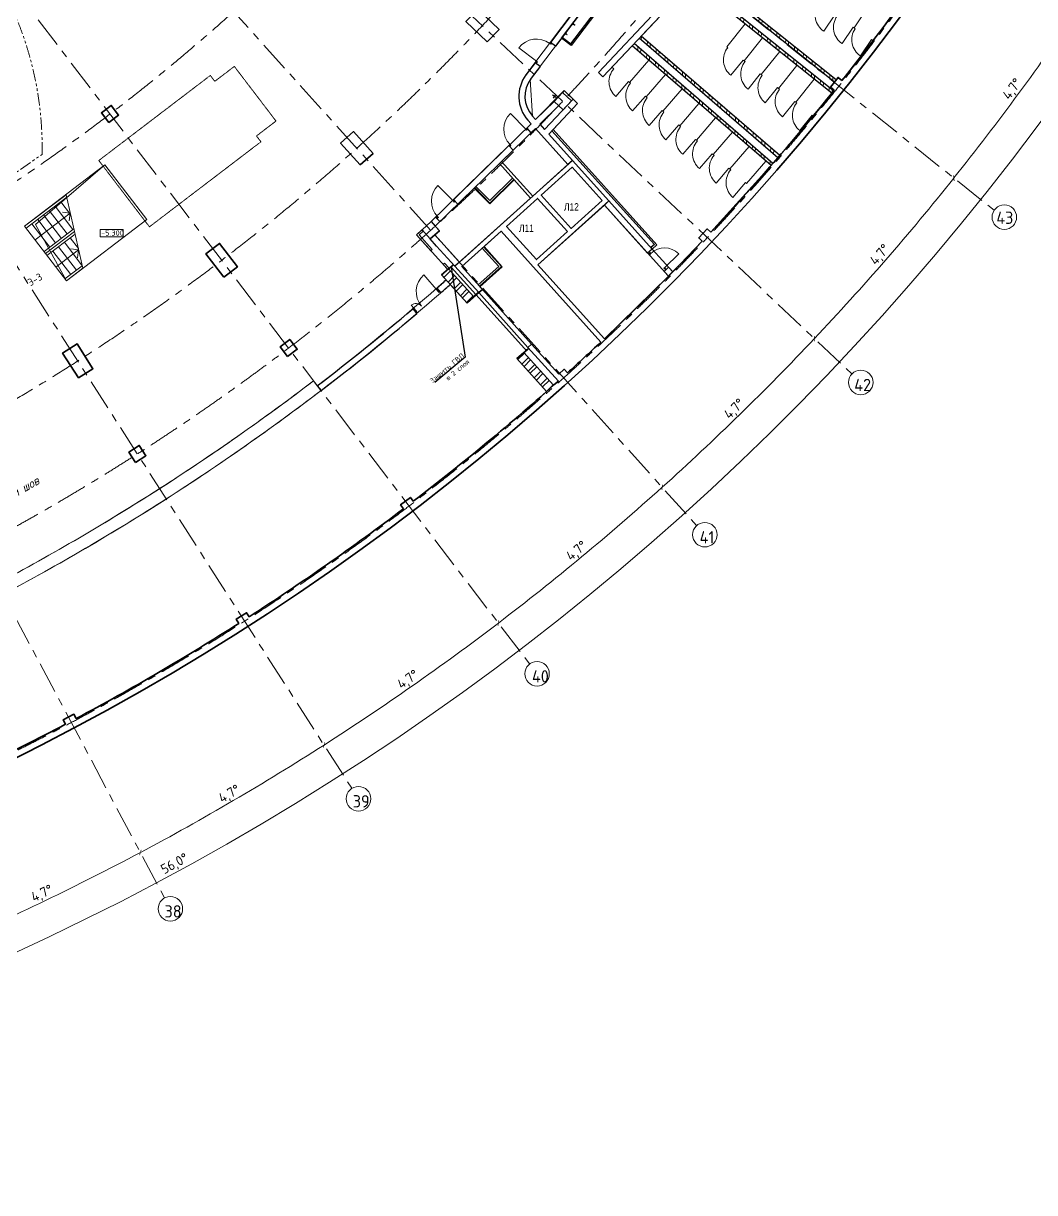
# Model space of a CAD drawing. Header units: millimetres. Extents: x -813692 to 807431, y 0 to 1813163.
# Drawn here: x 46518 to 87728, y 775978 to 823643 of the extents above; entities that cross this region are included whole.
import ezdxf
from ezdxf import colors
from ezdxf.entities.mleader import LeaderData, LeaderLine
from ezdxf.math import Vec2, Vec3

# ---------------------------------------------------------------- set-up
doc = ezdxf.new("R2010")
doc.units = ezdxf.units.MM
doc.linetypes.add('Линия сетки', pattern=[22.225, 12.7, -3.175, 3.175, -3.175])
doc.linetypes.add('фантом2', pattern=[1.25, 0.625, -0.125, 0.125, -0.125, 0.125, -0.125])
for name, color, linetype, lineweight in [('00 Линия Тонкая', 7, 'Continuous', 0), ('A-ANNO-DIMS', 7, 'Continuous', 9), ('KR_0.2', 252, 'Continuous', 20), ('KR_0.35', 252, 'Continuous', 35), ('S-GRID', 252, 'Continuous', 9), ('АР_ГКЛ', 252, 'Continuous', 0), ('АР_двери', 252, 'Continuous', 0), ('АР_кирпич120', 252, 'Continuous', 30), ('АР_кирпич250', 252, 'Continuous', 30), ('АР_кирпич380', 252, 'Continuous', 35), ('АР_кирпичные перегородки 120', 252, 'Continuous', 30), ('АР_монолит', 252, 'Continuous', 50), ('АР_Отметка на плане', 252, 'Continuous', 15), ('АР_Площади', 252, 'Continuous', 0), ('АР_тонкая линия', 252, 'Continuous', 5), ('лифты', 252, 'Continuous', 30)]:
    doc.layers.add(name, color=color, linetype=linetype, lineweight=lineweight)
doc.layers.add('АР_обшивка коробов', color=252, linetype='Continuous')
doc.layers.add('АР_Сантехника', color=252, linetype='Continuous')
doc.styles.add('GOST 2.304', font='')
doc.styles.add('GOST-2.304_Type-B_italic', font='')
doc.styles.add('СГЕНЕРИР_СТИЛЬ_9', font='ARIALN.TTF', dxfattribs={"width": 0.990457})
doc.styles.get('GOST 2.304').set_extended_font_data('GOST Common')
doc.styles.get('GOST-2.304_Type-B_italic').set_extended_font_data('GOST Common', italic=True)
doc.dimstyles.new('М-200', dxfattribs={"dimtxt": 400, "dimasz": 160, "dimexe": 200, "dimexo": 400, "dimgap": 50, "dimtad": 1, "dimdec": 0, "dimzin": 0, "dimdsep": 46, "dimtxsty": 'GOST 2.304', "dimblk": 'ARCHTICK', "dimcen": 180, "dimdle": 200, "dimadec": 0, "dimazin": 0, "dimtfac": 1, "dimtdec": 0, "dimtmove": 1, "dimatfit": 0, "dimfxl": 1, "dimtolj": 1, "dimtzin": 0, "dimarcsym": 0})

# ---------------------------------------------------------------- blocks, each defined once
blk = doc.blocks.new('КР_подвал')
at = {"layer": 'KR_0.2', "ltscale": 100}
blk.add_lwpolyline([(287200, 34245), (288901, 32021), (285628, 29519), (283927, 31743)], close=True, dxfattribs=at)
at = {"layer": 'KR_0.2', "ltscale": 75}
blk.add_lwpolyline([(302582, 29172), (304589, 26943), (304440, 26809), (302433, 29038)], close=True, dxfattribs=at)
at = {"layer": 'KR_0.35', "ltscale": 200}
for points in [[(302782, 39263), (303263, 39772), (302390, 40596), (301910, 40087)], [(305870, 36488), (306213, 36852), (305849, 37195), (305506, 36831)], [(287361, 35972), (287759, 36275), (287456, 36673), (287058, 36369)], [(297608, 34247), (298128, 34716), (297325, 35608), (296805, 35139)], [(307459, 32797), (306196, 31659), (304978, 33012), (306241, 34149)], [(306047, 31525), (304784, 30388), (303566, 31740), (304829, 32878)], [(300459, 31230), (300831, 31565), (300496, 31936), (300125, 31602)], [(292043, 29670), (292599, 30094), (291871, 31048), (291315, 30624)], [(286123, 25560), (286713, 25937), (286065, 26948), (285476, 26570)], [(294639, 26430), (295036, 26734), (294733, 27131), (294336, 26828)], [(288447, 22120), (288868, 22390), (288598, 22811), (288178, 22541)]]:
    blk.add_lwpolyline(points, close=True, dxfattribs=at)
for points in [[(317237, 37685), (317081, 37810), (316768, 37420), (316924, 37295)], [(302433, 29038), (301463, 30116), (306256, 34432), (307741, 32782), (304843, 30172)], [(302582, 29172), (301745, 30101), (303343, 31540), (307410, 27023)], [(311886, 31499), (311741, 31636), (311398, 31272), (311543, 31135)], [(304843, 30172), (307556, 27160)], [(302433, 29038), (302582, 29172)], [(304440, 26809), (304589, 26943)], [(305678, 25434), (304440, 26809)], [(305693, 25716), (304589, 26943)], [(306050, 25769), (305916, 25917), (305693, 25716)], [(299767, 20532), (299646, 20691), (299248, 20388), (299369, 20229)], [(293078, 15824), (292970, 15992), (292550, 15722), (292657, 15554)], [(286029, 11676), (285935, 11852), (285494, 11617), (285588, 11441)]]:
    blk.add_lwpolyline(points, dxfattribs=at)
for radius, start, end in [(100750, 270, 326), (100450, 321.47593, 325.91444), (100450, 316.80926, 321.19074), (100450, 313.31201, 316.52407), (100450, 312.1426, 313.19791), (100450, 307.47593, 311.8574), (100450, 302.80926, 307.19074), (100450, 298.1426, 302.52407), (100450, 293.47593, 297.8574)]:
    blk.add_arc((238650, 100250), radius, start, end, dxfattribs=at)
blk = doc.blocks.new('Д-1000-ОП-П')
at = {"layer": 'АР_двери'}
for points in [[(-1699.5, -550), (-1699.5, 350)], [(-1699.5, -550), (-1749.5, -550), (-1749.5, -600), (-1699.5, -600), (-1699.5, -550)], [(-749.5, -550), (-799.5, -550), (-799.5, -600), (-749.5, -600), (-749.5, -550)]]:
    blk.add_lwpolyline(points, dxfattribs=at)
blk.add_arc((-1699.5, -550), 900, 0, 90, dxfattribs=at)
blk = doc.blocks.new('Д-1000-ОП-Л')
at = {"layer": 'АР_двери'}
for points in [[(-318.5, -560), (-318.5, 340)], [(-1268.5, -560), (-1218.5, -560), (-1218.5, -610), (-1268.5, -610), (-1268.5, -560)], [(-318.5, -560), (-268.5, -560), (-268.5, -610), (-318.5, -610), (-318.5, -560)]]:
    blk.add_lwpolyline(points, dxfattribs=at)
blk.add_arc((-318.5, -560), 900, 90, 180, dxfattribs=at)
blk = doc.blocks.new('Д-900-ОП-Л')
at = {"layer": 'АР_двери'}
for points in [[(-197, -399), (-197, 401)], [(-1047, -399), (-997, -399), (-997, -449), (-1047, -449), (-1047, -399)], [(-197, -399), (-147, -399), (-147, -449), (-197, -449), (-197, -399)]]:
    blk.add_lwpolyline(points, dxfattribs=at)
blk.add_arc((-197, -399), 800, 90, 180, dxfattribs=at)
blk = doc.blocks.new('_ArchTick')
at = {"color": 0, "linetype": 'ByBlock', "const_width": 0.15}
blk.add_lwpolyline([(-0.5, -0.5), (0.5, 0.5)], dxfattribs=at)
blk = doc.blocks.new('*D38')
at = {"layer": 'A-ANNO-DIMS', "color": 0, "lineweight": -2, "transparency": 16777216}
blk.add_arc((-165704, -113309), 107894, 270, 326, dxfattribs=at)
at = {"layer": 'Defpoints', "color": 0, "lineweight": 30, "transparency": 16777216}
for p in [(-165704, -113309), (-165704, -113309), (-75741, -173990), (-131171, -215528), (-165704, -221903)]:
    blk.add_point(p, dxfattribs=at)
at = {"layer": 'A-ANNO-DIMS', "color": 0, "lineweight": -2, "transparency": 16777216, "xscale": 160, "yscale": 160, "zscale": 160}
for p, rotation in [((-76255, -173643), 55.99999895826774), ((-165704, -221203), 179.9999981265246)]:
    blk.add_blockref('_ArchTick', p, dxfattribs=dict(at, rotation=rotation))
at = {"layer": 'A-ANNO-DIMS', "color": 0, "transparency": 16777216, "insert": (-114300, -207822), "char_height": 400, "attachment_point": 5, "rotation": 28.5412, "style": 'GOST 2.304'}
blk.add_mtext('\\A1;56,0%%D', dxfattribs=at)
blk = doc.blocks.new('*D43')
at = {"layer": 'A-ANNO-DIMS', "color": 0, "lineweight": -2, "transparency": 16777216}
blk.add_arc((-165704, -113309), 106494, 293.33333, 298, dxfattribs=at)
at = {"layer": 'Defpoints', "color": 0, "lineweight": 30, "transparency": 16777216}
for p in [(-165704, -113309), (-165704, -113309), (-115051, -208574), (-120885, -209913), (-122969, -212379)]:
    blk.add_point(p, dxfattribs=at)
at = {"layer": 'A-ANNO-DIMS', "color": 0, "lineweight": -2, "transparency": 16777216, "xscale": 160, "yscale": 160, "zscale": 160}
for p, rotation in [((-115708, -207338), 27.99999833436108), ((-123524, -211094), 203.3333316566568)]:
    blk.add_blockref('_ArchTick', p, dxfattribs=dict(at, rotation=rotation))
at = {"layer": 'A-ANNO-DIMS', "color": 0, "transparency": 16777216, "insert": (-119703, -209034), "char_height": 400, "attachment_point": 5, "rotation": 25.6667, "style": 'GOST 2.304'}
blk.add_mtext('\\A1;4,7%%D', dxfattribs=at)
blk = doc.blocks.new('*D44')
at = {"layer": 'A-ANNO-DIMS', "color": 0, "lineweight": -2, "transparency": 16777216}
blk.add_arc((-165704, -113309), 106494, 298, 302.66667, dxfattribs=at)
at = {"layer": 'Defpoints', "color": 0, "lineweight": 30, "transparency": 16777216}
for p in [(-165704, -113309), (-165704, -113309), (-107468, -204137), (-113174, -205946), (-115051, -208574)]:
    blk.add_point(p, dxfattribs=at)
at = {"layer": 'A-ANNO-DIMS', "color": 0, "lineweight": -2, "transparency": 16777216, "xscale": 160, "yscale": 160, "zscale": 160}
for p, rotation in [((-108223, -202959), 32.66666510967951), ((-115708, -207338), 207.9999983343615)]:
    blk.add_blockref('_ArchTick', p, dxfattribs=dict(at, rotation=rotation))
at = {"layer": 'A-ANNO-DIMS', "color": 0, "transparency": 16777216, "insert": (-112068, -204974), "char_height": 400, "attachment_point": 5, "rotation": 30.3333, "style": 'GOST 2.304'}
blk.add_mtext('\\A1;4,7%%D', dxfattribs=at)
blk = doc.blocks.new('*D45')
at = {"layer": 'A-ANNO-DIMS', "color": 0, "lineweight": -2, "transparency": 16777216}
blk.add_arc((-165704, -113309), 106494, 302.66667, 307.33333, dxfattribs=at)
at = {"layer": 'Defpoints', "color": 0, "lineweight": 30, "transparency": 16777216}
for p in [(-165704, -113309), (-165704, -113309), (-100271, -199098), (-105811, -201365), (-107468, -204137)]:
    blk.add_point(p, dxfattribs=at)
at = {"layer": 'A-ANNO-DIMS', "color": 0, "lineweight": -2, "transparency": 16777216, "xscale": 160, "yscale": 160, "zscale": 160}
for p, rotation in [((-101120, -197985), 37.33333173698986), ((-108223, -202959), 212.6666651096795)]:
    blk.add_blockref('_ArchTick', p, dxfattribs=dict(at, rotation=rotation))
at = {"layer": 'A-ANNO-DIMS', "color": 0, "transparency": 16777216, "insert": (-104788, -200307), "char_height": 400, "attachment_point": 5, "rotation": 35, "style": 'GOST 2.304'}
blk.add_mtext('\\A1;4,7%%D', dxfattribs=at)
blk = doc.blocks.new('*D46')
at = {"layer": 'A-ANNO-DIMS', "color": 0, "lineweight": -2, "transparency": 16777216}
blk.add_arc((-165704, -113309), 106494, 307.33333, 312, dxfattribs=at)
at = {"layer": 'Defpoints', "color": 0, "lineweight": 30, "transparency": 16777216}
for p in [(-165704, -113309), (-165704, -113309), (-93508, -193490), (-98845, -196201), (-100271, -199098)]:
    blk.add_point(p, dxfattribs=at)
at = {"layer": 'A-ANNO-DIMS', "color": 0, "lineweight": -2, "transparency": 16777216, "xscale": 160, "yscale": 160, "zscale": 160}
for p, rotation in [((-94445, -192450), 41.99999836810284), ((-101120, -197985), 217.3333317369898)]:
    blk.add_blockref('_ArchTick', p, dxfattribs=dict(at, rotation=rotation))
at = {"layer": 'A-ANNO-DIMS', "color": 0, "transparency": 16777216, "insert": (-97912, -195062), "char_height": 400, "attachment_point": 5, "rotation": 39.6667, "style": 'GOST 2.304'}
blk.add_mtext('\\A1;4,7%%D', dxfattribs=at)
blk = doc.blocks.new('*D47')
at = {"layer": 'A-ANNO-DIMS', "color": 0, "lineweight": -2, "transparency": 16777216}
blk.add_arc((-165704, -113309), 106494, 312, 316.66666, dxfattribs=at)
at = {"layer": 'Defpoints', "color": 0, "lineweight": 30, "transparency": 16777216}
for p in [(-165704, -113309), (-165704, -113309), (-87224, -187351), (-92323, -190486), (-93508, -193490)]:
    blk.add_point(p, dxfattribs=at)
at = {"layer": 'A-ANNO-DIMS', "color": 0, "lineweight": -2, "transparency": 16777216, "xscale": 160, "yscale": 160, "zscale": 160}
for p, rotation in [((-88243, -186390), 46.66666499206922), ((-94445, -192450), 221.9999983681029)]:
    blk.add_blockref('_ArchTick', p, dxfattribs=dict(at, rotation=rotation))
at = {"layer": 'A-ANNO-DIMS', "color": 0, "transparency": 16777216, "insert": (-91485, -189276), "char_height": 400, "attachment_point": 5, "rotation": 44.3333, "style": 'GOST 2.304'}
blk.add_mtext('\\A1;4,7%%D', dxfattribs=at)
blk = doc.blocks.new('*D48')
at = {"layer": 'A-ANNO-DIMS', "color": 0, "lineweight": -2, "transparency": 16777216}
blk.add_arc((-165704, -113309), 106494, 316.66666, 321.33333, dxfattribs=at)
at = {"layer": 'Defpoints', "color": 0, "lineweight": 30, "transparency": 16777216}
for p in [(-165704, -113309), (-165704, -113309), (-81461, -180720), (-86287, -184260), (-87224, -187351)]:
    blk.add_point(p, dxfattribs=at)
at = {"layer": 'A-ANNO-DIMS', "color": 0, "lineweight": -2, "transparency": 16777216, "xscale": 160, "yscale": 160, "zscale": 160}
for p, rotation in [((-82554, -179846), 51.33333154678699), ((-88243, -186390), 226.6666649920691)]:
    blk.add_blockref('_ArchTick', p, dxfattribs=dict(at, rotation=rotation))
at = {"layer": 'A-ANNO-DIMS', "color": 0, "transparency": 16777216, "insert": (-85550, -182985), "char_height": 400, "attachment_point": 5, "rotation": 49, "style": 'GOST 2.304'}
blk.add_mtext('\\A1;4,7%%D', dxfattribs=at)
blk = doc.blocks.new('*D49')
at = {"layer": 'A-ANNO-DIMS', "color": 0, "lineweight": -2, "transparency": 16777216}
blk.add_arc((-165704, -113309), 106487, 321.33333, 326, dxfattribs=at)
at = {"layer": 'Defpoints', "color": 0, "lineweight": 30, "transparency": 16777216}
for p in [(-165704, -113309), (-165704, -113309), (-75741, -173990), (-80784, -177559), (-81461, -180720)]:
    blk.add_point(p, dxfattribs=at)
at = {"layer": 'A-ANNO-DIMS', "color": 0, "lineweight": -2, "transparency": 16777216, "xscale": 160, "yscale": 160, "zscale": 160}
for p, rotation in [((-77422, -172856), 55.99999895826774), ((-82560, -179841), 231.333331546787)]:
    blk.add_blockref('_ArchTick', p, dxfattribs=dict(at, rotation=rotation))
at = {"layer": 'A-ANNO-DIMS', "color": 0, "transparency": 16777216, "insert": (-80153, -176229), "char_height": 400, "attachment_point": 5, "rotation": 53.6667, "style": 'GOST 2.304'}
blk.add_mtext('\\A1;4,7%%D', dxfattribs=at)
blk = doc.blocks.new('_Dot')
at = {"color": 0, "linetype": 'ByBlock', "lineweight": -2}
blk.add_line((-0.5, 0), (-1, 0), dxfattribs=at)
at = {"color": 0, "linetype": 'ByBlock', "const_width": 0.5}
blk.add_lwpolyline([(-0.25, 0, 1), (0.25, 0, 1)], format="xyb", close=True, dxfattribs=at)
blk = doc.blocks.new('Д-1300-ДП-П')
at = {"layer": 'АР_двери'}
for points in [[(-488.5, -185), (-488.5, 715)], [(711.5, -185), (711.5, 115)], [(-488.5, -185), (-538.5, -185), (-538.5, -235), (-488.5, -235), (-488.5, -185)], [(761.5, -185), (711.5, -185), (711.5, -235), (761.5, -235), (761.5, -185)]]:
    blk.add_lwpolyline(points, dxfattribs=at)
for centre, radius, start, end in [((-488.5, -185), 900, 0, 90), ((711.5, -185), 300, 90, 180)]:
    blk.add_arc(centre, radius, start, end, dxfattribs=at)
blk = doc.blocks.new('A$Cb6f24db5')
at = {"lineweight": 0, "ltscale": 600}
h = blk.add_hatch(color=256, dxfattribs=at)
edge = h.paths.add_edge_path()
edge.add_line((10, 23), (11, 14))
edge.add_ellipse((0, 12), major_axis=(-11.2, 0), ratio=1, start_angle=540, end_angle=550.1755, ccw=False)
edge.add_arc((0, 12), 11.2, 269.833, 359.833, ccw=False)
edge.add_line((0, 1), (0, 0))
edge.add_line((0, 0), (8, 0))
edge.add_arc((0, 12), 14.9, 664.5312, 766.3178)
h.paths.add_polyline_path([(0, 0), (-8, 0, 0.152567), (0, -2)])
h.paths.add_polyline_path([(8, 0), (0, 0), (0, -2, 0.152567)])
h.paths.add_polyline_path([(-11, 14), (-10, 23, 0.475833), (-8, 0), (0, 0), (0, 1, -0.46724)])
for p, q in [((-11, 13), (-5, 107)), ((-11, 13), (-5, 107)), ((6, 107), (11, 14)), ((11, 12), (6, 107)), ((11, 14), (11, 12))]:
    blk.add_line(p, q, dxfattribs=at)
for points in [[(-23, 29), (-24, 29), (-24, 29), (-24, 30), (-24, 30), (-24, 30), (-25, 30), (-25, 30), (-25, 30), (-25, 30), (-25, 31), (-25, 31), (-25, 31), (-25, 31), (-26, 31), (-26, 31), (-26, 31), (-26, 31), (-26, 31), (-27, 32), (-27, 32), (-27, 32), (-27, 32), (-28, 32), (-28, 32), (-28, 32), (-28, 32), (-28, 32), (-28, 33), (-29, 33), (-29, 33), (-29, 33), (-29, 33), (-29, 33), (-30, 33), (-30, 33), (-30, 33), (-30, 33), (-30, 33), (-31, 33), (-31, 33), (-31, 33), (-31, 33), (-31, 33), (-32, 33), (-32, 33), (-32, 33), (-32, 33), (-32, 33), (-33, 33), (-33, 33), (-33, 33), (-33, 33), (-34, 33), (-34, 33), (-34, 33), (-34, 33), (-34, 33), (-35, 33), (-35, 33), (-35, 33), (-35, 33), (-36, 33), (-36, 33), (-36, 33), (-36, 33), (-36, 33), (-36, 33), (-37, 33), (-37, 32), (-37, 32), (-37, 32), (-38, 32), (-38, 32), (-38, 32), (-39, 32), (-39, 32), (-39, 31), (-40, 30), (-41, 31), (-41, 30), (-42, 30), (-42, 30), (-42, 30), (-42, 30), (-42, 29), (-43, 29), (-43, 29), (-43, 29), (-43, 28), (-43, 28), (-44, 28), (-44, 28), (-44, 28), (-44, 28), (-44, 28), (-44, 27), (-44, 27), (-44, 27), (-44, 27), (-44, 27), (-44, 26), (-44, 26), (-45, 26), (-45, 26), (-45, 26), (-45, 25), (-45, 25), (-45, 25), (-46, 25), (-46, 25), (-46, 25), (-46, 24), (-46, 24), (-46, 24), (-46, 24), (-46, 24), (-46, 23), (-46, 23), (-46, 23), (-46, 23), (-46, 22), (-46, 22), (-46, 22), (-46, 22), (-47, 22), (-47, 22), (-47, 21), (-47, 21), (-46, 21), (-46, 21), (-46, 20), (-46, 20), (-46, 20), (-46, 20), (-46, 20), (-46, 19), (-46, 19), (-46, 19), (-46, 19), (-47, 18), (-47, 18), (-47, 18), (-47, 18), (-46, 18), (-46, 18), (-46, 17), (-46, 17), (-46, 17), (-46, 17), (-46, 17), (-46, 16), (-46, 16), (-46, 16), (-46, 16), (-46, 15), (-46, 15), (-46, 15), (-46, 15), (-46, 15), (-46, 14), (-45, 14), (-45, 14), (-45, 14), (-45, 14), (-45, 14), (-45, 13), (-44, 13), (-44, 13), (-44, 13), (-44, 13), (-44, 12), (-44, 12), (-44, 12), (-44, 12), (-44, 12), (-44, 11), (-44, 11), (-43, 11), (-43, 11), (-43, 11), (-43, 11), (-43, 11), (-42, 11), (-42, 10), (-42, 10), (-42, 10), (-42, 10), (-42, 10), (-42, 9), (-42, 9), (-42, 9), (-41, 9), (-41, 9), (-41, 9), (-41, 9), (-40, 9), (-40, 9), (-40, 9), (-40, 9), (-40, 8), (-40, 8), (-39, 8), (-39, 8), (-39, 8), (-39, 7), (-39, 7), (-39, 7), (-38, 7), (-38, 7), (-38, 7), (-38, 7), (-38, 7), (-37, 7), (-37, 7), (-37, 7), (-37, 7), (-37, 7), (-36, 7), (-36, 7), (-36, 6), (-36, 6), (-36, 6), (-35, 6), (-35, 6), (-35, 6), (-35, 6), (-35, 7), (-34, 7), (-34, 7), (-34, 7), (-34, 7), (-33, 7), (-33, 6), (-33, 6), (-33, 6), (-33, 6), (-32, 6), (-32, 6), (-32, 6), (-32, 6), (-32, 6), (-31, 6), (-31, 7), (-31, 7), (-31, 7), (-31, 7), (-30, 7), (-30, 7), (-30, 7), (-30, 7), (-29, 7), (-29, 7), (-29, 7), (-29, 7), (-29, 7), (-28, 7), (-28, 7), (-28, 7), (-28, 7), (-28, 8), (-28, 8), (-27, 8), (-27, 8), (-27, 8), (-27, 8), (-27, 8), (-26, 8), (-26, 8), (-26, 8), (-26, 8), (-26, 8), (-25, 8), (-25, 9), (-25, 9), (-25, 9), (-25, 9), (-25, 9), (-25, 10), (-24, 10), (-24, 10), (-24, 10), (-24, 10), (-24, 10), (-23, 10), (-23, 10), (-23, 10), (-23, 11), (-23, 11), (-23, 11), (-23, 11), (-23, 11), (-23, 12), (-22, 12), (-22, 12), (-22, 12), (-22, 12), (-22, 12), (-22, 13), (-21, 13), (-21, 13), (-21, 13), (-21, 13), (-21, 13), (-21, 14), (-21, 14), (-21, 14), (-21, 14), (-21, 14), (-21, 15), (-21, 15), (-21, 15), (-21, 15), (-20, 15), (-20, 16), (-20, 16), (-20, 16), (-20, 16), (-20, 16), (-20, 17), (-20, 17), (-20, 17), (-20, 17), (-20, 17), (-20, 18), (-20, 18), (-20, 18), (-20, 18), (-20, 19), (-20, 19), (-20, 19), (-19, 19), (-19, 19), (-19, 20), (-19, 20), (-19, 20), (-19, 20), (-19, 20), (-20, 21), (-20, 21), (-20, 21), (-20, 21), (-20, 21), (-20, 22), (-20, 22), (-20, 22), (-20, 22), (-20, 23), (-20, 23), (-20, 23), (-20, 23), (-20, 23), (-20, 23), (-20, 24), (-20, 24), (-20, 24), (-20, 24), (-21, 24), (-21, 25), (-21, 25), (-21, 25), (-21, 25), (-21, 25), (-21, 26), (-21, 26), (-21, 26), (-21, 26), (-21, 26), (-21, 27), (-21, 27), (-22, 27), (-22, 27), (-22, 27), (-22, 27), (-22, 27), (-22, 28), (-23, 28), (-23, 28), (-23, 28), (-23, 29), (-23, 29), (-23, 29), (-23, 29), (-23, 29)], [(20, 22), (20, 22), (20, 23), (20, 23), (20, 23), (20, 23), (20, 23), (20, 24), (20, 24), (20, 24), (21, 24), (21, 24), (21, 24), (21, 25), (21, 25), (21, 25), (21, 25), (21, 26), (21, 26), (21, 26), (21, 26), (21, 26), (21, 27), (22, 27), (22, 27), (22, 27), (22, 27), (22, 27), (22, 27), (23, 28), (23, 28), (23, 28), (23, 28), (23, 28), (23, 29), (23, 29), (23, 29), (23, 29), (23, 29), (24, 29), (24, 29), (24, 29), (24, 30), (25, 30), (25, 30), (25, 30), (25, 30), (25, 30), (25, 30), (25, 31), (25, 31), (26, 31), (26, 31), (26, 31), (26, 31), (26, 31), (27, 31), (27, 31), (27, 31), (27, 31), (28, 31), (28, 32), (28, 32), (28, 32), (28, 32), (28, 32), (29, 32), (29, 33), (29, 33), (29, 33), (29, 33), (30, 33), (30, 33), (30, 33), (30, 32), (30, 32), (31, 32), (31, 33), (31, 33), (31, 33), (31, 33), (32, 33), (32, 33), (32, 33), (32, 33), (32, 33), (33, 33), (33, 33), (33, 33), (33, 33), (34, 33), (34, 33), (34, 33), (34, 33), (34, 33), (35, 33), (35, 33), (35, 33), (35, 33), (36, 33), (36, 33), (36, 33), (36, 33), (36, 33), (36, 33), (37, 32), (37, 32), (37, 32), (37, 32), (38, 32), (38, 32), (38, 32), (39, 32), (39, 32), (39, 31), (40, 31), (40, 30), (41, 30), (41, 30), (42, 30), (42, 30), (42, 30), (42, 29), (43, 29), (43, 29), (43, 29), (43, 28), (43, 28), (43, 28), (44, 28), (44, 28), (44, 28), (44, 28), (44, 27), (44, 27), (44, 27), (44, 27), (44, 27), (45, 26), (45, 26), (45, 26), (45, 26), (45, 26), (45, 25), (45, 25), (45, 25), (46, 25), (46, 25), (46, 25), (46, 24), (46, 24), (46, 24), (46, 24), (46, 23), (46, 23), (46, 23), (46, 23), (46, 23), (46, 22), (46, 22), (46, 22), (46, 22), (47, 22), (47, 21), (47, 21), (47, 21), (47, 21), (47, 21), (46, 20), (46, 20), (46, 20), (46, 20), (46, 20), (46, 19), (46, 19), (46, 19), (46, 19), (47, 18), (47, 18), (47, 18), (47, 18), (47, 18), (47, 17), (46, 17), (46, 17), (46, 17), (46, 17), (46, 16), (46, 16), (46, 16), (46, 16), (46, 16), (46, 15), (46, 15), (46, 15), (46, 15), (46, 14), (46, 14), (46, 14), (45, 14), (45, 14), (45, 14), (45, 14), (45, 13), (45, 13), (45, 13), (44, 13), (44, 13), (44, 12), (44, 12), (44, 12), (44, 12), (44, 11), (44, 11), (44, 11), (44, 11), (43, 11), (43, 11), (43, 11), (43, 11), (43, 11), (43, 10), (42, 10), (42, 10), (42, 10), (42, 10), (42, 9), (42, 9), (42, 9), (42, 9), (41, 9), (41, 9), (41, 9), (41, 9), (41, 9), (40, 9), (40, 8), (40, 8), (40, 8), (40, 8), (39, 8), (39, 8), (39, 7), (39, 7), (39, 7), (39, 7), (38, 7), (38, 7), (38, 7), (38, 7), (38, 7), (37, 7), (37, 7), (37, 7), (37, 7), (37, 7), (36, 7), (36, 6), (36, 6), (36, 6), (36, 6), (35, 6), (35, 6), (35, 6), (35, 6), (35, 6), (34, 6), (34, 6), (34, 6), (34, 6), (33, 6), (33, 6), (33, 6), (33, 6), (33, 6), (32, 6), (32, 6), (32, 6), (32, 6), (32, 6), (31, 6), (31, 6), (31, 6), (31, 7), (31, 7), (30, 7), (30, 7), (30, 7), (30, 7), (29, 7), (29, 7), (29, 7), (29, 7), (29, 7), (28, 7), (28, 7), (28, 7), (28, 7), (28, 7), (28, 8), (27, 8), (27, 8), (27, 8), (27, 8), (27, 8), (26, 8), (26, 8), (26, 8), (26, 8), (26, 8), (25, 8), (25, 8), (25, 9), (25, 9), (25, 9), (25, 9), (25, 9), (24, 10), (24, 10), (24, 10), (24, 10), (24, 10), (23, 10), (23, 10), (23, 10), (23, 10), (23, 11), (23, 11), (23, 11), (23, 11), (23, 11), (23, 12), (22, 12), (22, 12), (22, 12), (22, 12), (22, 12), (22, 13), (21, 13), (21, 13), (21, 13), (21, 13), (21, 13), (21, 14), (21, 14), (21, 14), (21, 14), (21, 15), (21, 15), (21, 15), (21, 15), (20, 15), (20, 15), (20, 16), (20, 16), (20, 16), (20, 16), (20, 16), (20, 17), (20, 17), (20, 17), (20, 17), (20, 18), (20, 18), (20, 18), (20, 18), (20, 18), (20, 19), (20, 19), (20, 19), (19, 19), (19, 19), (19, 20), (19, 20), (19, 20), (20, 20), (20, 20), (20, 21), (20, 21), (20, 21), (20, 21), (20, 21), (20, 22), (20, 22)]]:
    blk.add_lwpolyline(points, close=True, dxfattribs=at)
for centre, radius, start, end in [((0, 12), 11.2, 169.6576, 359.833), ((0, 105), 6.03, 24.5113, 155.1547)]:
    blk.add_arc(centre, radius, start, end, dxfattribs=at)
for centre, major_axis, ratio, start_param, end_param in [((0, 12), (-11.2, 0), 1, 6.10559, 9.602373), ((0, 107), (-5.47, 0.02), 0.641024, 3.141593, 6.283185)]:
    blk.add_ellipse(centre, major_axis=major_axis, ratio=ratio, start_param=start_param, end_param=end_param, dxfattribs=at)
blk = doc.blocks.new('A$Cff540bb9')
at = {"layer": 'АР_Сантехника'}
for points in [[(-3000, 0), (-3000, -500), (0, -500), (0, 0), (-3000, 0)], [(-50, 0), (-50, 0), (-50, -450), (-2950, -450), (-2950, 0)]]:
    blk.add_lwpolyline(points, dxfattribs=at)
at = {"layer": 'АР_Сантехника', "rotation": 180}
for p in [(-2750, -1), (-2250, -1), (-1750, -1), (-1250, -1), (-750, -1), (-250, -1)]:
    blk.add_blockref('A$Cb6f24db5', p, dxfattribs=at)
blk = doc.blocks.new('Оси200')
at = {"layer": 'S-GRID', "linetype": 'Линия сетки', "ltscale": 100}
for q in [(-114722, -209192.1), (-107090.1, -204726.5), (-99846.8, -199654.7), (-93040.2, -194010.4), (-86715.3, -187831), (-80914.2, -181157.6)]:
    blk.add_line((-165703.8, -113309.3), q, dxfattribs=at)
at = {"layer": 'S-GRID'}
for centre in [(-80499.7, -181437.3), (-86351.7, -188174.2), (-92705.7, -194382), (-99543.6, -200052.3), (-106820.2, -205147.4), (-114487.3, -209633.6)]:
    blk.add_circle(centre, 500, dxfattribs=at)
at = {"layer": 'S-GRID', "linetype": 'Линия сетки', "ltscale": 100}
for radius, start, end in [(64194.8, 269.999993, 325.999999), (72294.7, 269.999997, 326.000001), (80394.8, 269.999994, 325.999999), (87894.8, 269.999995, 325.999999), (92394.8, 269.999996, 326), (100494, 269.999991, 325.999999)]:
    blk.add_arc((-165703.8, -113309.3), radius, start, end, dxfattribs=at)
at = {"layer": 'S-GRID', "char_height": 500, "attachment_point": 5, "rotation": 359.9, "style": 'GOST 2.304'}
for s, insert in [('43', (-80479.3, -181461.4)), ('42', (-86274.3, -188278.6)), ('41', (-92620.1, -194486.3)), ('40', (-99408.1, -200156.6)), ('39', (-106709.7, -205251.7)), ('38', (-114376.7, -209738))]:
    blk.add_mtext(s, dxfattribs=dict(at, insert=insert))
at = {"layer": 'A-ANNO-DIMS'}
dim = blk.add_angular_dim_2l(base=(-131171, -215527.9), line1=((-165703.8, -113309.3), (-75741.3, -173989.8)), line2=((-165703.8, -113309.3), (-165703.8, -221903.3)), text='56,0%%D', dimstyle='М-200', override={"dimadec": 2, "dimtmove": 2}, dxfattribs=at)
dim.commit()
dim.dimension.update_dxf_attribs({"geometry": '*D38', "text_midpoint": (-114299.5, -207822), "dimtype": 130})
for base, line1, line2, picture, middle in [((-120884.7, -209912.9), ((-165703.8, -113309.3), (-115050.5, -208574.2)), ((-165703.8, -113309.3), (-122969.1, -212379.5)), '*D43', (-119703.1, -209034.2)), ((-113173.7, -205946.2), ((-165703.8, -113309.3), (-107467.8, -204137.3)), ((-165703.8, -113309.3), (-115050.5, -208574.2)), '*D44', (-112067.5, -204974.3)), ((-105811, -201365.3), ((-165703.8, -113309.3), (-100271.2, -199098.2)), ((-165703.8, -113309.3), (-107467.8, -204137.3)), '*D45', (-104787.6, -200306.6)), ((-98845.5, -196200.6), ((-165703.8, -113309.3), (-93508.5, -193490.3)), ((-165703.8, -113309.3), (-100271.2, -199098.2)), '*D46', (-97911.5, -195062.2)), ((-92323.2, -190486.3), ((-165703.8, -113309.3), (-87224.4, -187350.8)), ((-165703.8, -113309.3), (-93508.5, -193490.3)), '*D47', (-91485, -189275.7)), ((-86287.4, -184260.3), ((-165703.8, -113309.3), (-81460.6, -180720.4)), ((-165703.8, -113309.3), (-87224.4, -187350.8)), '*D48', (-85550.5, -182985.5)), ((-80784.1, -177559.5), ((-165703.8, -113309.3), (-75741.3, -173989.8)), ((-165703.8, -113309.3), (-81460.6, -180720.4)), '*D49', (-80153.4, -176229))]:
    dim = blk.add_angular_dim_2l(base=base, line1=line1, line2=line2, text='4,7%%D', dimstyle='М-200', dxfattribs=at)
    dim.commit()
    dim.dimension.update_dxf_attribs({"geometry": picture, "text_midpoint": middle})

msp = doc.modelspace()

# ---------------------------------------------------------------- hatches: boundary and pattern name
at = {"layer": 'АР_кирпич380', "lineweight": 0}
h = msp.add_hatch(dxfattribs=at)
h.set_pattern_fill('ANSI32', color=256, scale=1000)
h.set_pattern_definition([(45, (-1241.95, 1181845.07), (-265.16504, 265.16504), []), (45, (-1065.17, 1181845.07), (-265.16504, 265.16504), [])])
h.paths.add_polyline_path([(64598.5, 812237.7), (64880.9, 812491.9), (63843.8, 813643.8), (63561.4, 813389.6)])
h.paths.add_polyline_path([(66915, 810232.7), (66632.6, 809978.4), (67841.3, 808636), (68125.5, 808888.3)])
at = {"layer": 'АР_кирпичные перегородки 120', "lineweight": 0}
h = msp.add_hatch(dxfattribs=at)
h.set_pattern_fill('ANSI32', color=256, scale=1000, angle=42)
h.set_pattern_definition([(87, (-1241.95, 1181845.07), (-374.48608, 19.626), []), (87, (-1110.58, 1181963.35), (-374.48608, 19.626), [])])
h.paths.add_polyline_path([(71406, 822819.6), (71323.6, 822732.2), (76987.3, 817844.9, 0.0002986), (77066.1, 817935.4)])
h.paths.add_polyline_path([(71694.5, 823125.4), (71612.1, 823038), (77262.7, 818162, 0.0002987), (77341.2, 818252.8)])
h.paths.add_polyline_path([(75400.4, 824199.3), (75587.9, 824433.5), (79569.5, 821247.1), (79644.5, 821340.8), (75569.2, 824602.2), (75231.8, 824180.6), (79462.1, 820794.1, 0.0002992), (79537.5, 820887.7)])

# ---------------------------------------------------------------- linework, layer by layer
at = {"layer": '00 Линия Тонкая'}
for p, q in [((48258.2, 816659.2), (46568.6, 815370.4)), ((48282.5, 816552), (46629.3, 815290.9)), ((48940.6, 813658.1), (48258.2, 816659.2)), ((47811, 816192.3), (48538.7, 815238.2)), ((48046.7, 816372.1), (48441, 815855.3)), ((46995.9, 814815.9), (48428.8, 815908.9)), ((47103.6, 815652.7), (47831.4, 814698.6)), ((47339.4, 815832.5), (48067.2, 814878.4)), ((47575.2, 816012.4), (48303, 815058.3)), ((48428.8, 815908.9), (48106.8, 815948.6)), ((48428.8, 815908.9), (48381.9, 815587.9)), ((48269.5, 813146.2), (46568.6, 815370.4)), ((46867.8, 815472.8), (47595.6, 814518.7)), ((47358.4, 814337.8), (48575, 815265.8)), ((47419.1, 814258.3), (48599.4, 815158.7)), ((47479.7, 814178.8), (48623.8, 815051.5)), ((48188.5, 814719.4), (48916.3, 813765.3)), ((48424.3, 814899.3), (48757.8, 814462)), ((47716.9, 814359.7), (48444.7, 813405.6)), ((48770, 814408.4), (47845, 813702.8)), ((47952.7, 814539.6), (48680.5, 813585.5)), ((48770, 814408.4), (48448.1, 814448.1)), ((48770, 814408.4), (48723.2, 814087.4)), ((48916.3, 813765.3), (48208.9, 813225.7)), ((48940.4, 813659.2), (48269.5, 813146.2))]:
    msp.add_line(p, q, dxfattribs=at)
at = {"layer": 'KR_0.35', "lineweight": 13, "ltscale": 200}
for p, q in [((47013.1, 815450.6), (49841.6, 817873.1)), ((48269.6, 813146.2), (47013.1, 815450.6))]:
    msp.add_line(p, q, dxfattribs=at)
msp.add_lwpolyline([(46568.8, 815370.5), (49841.6, 817873.1), (51542.4, 815648.8), (48269.6, 813146.2), (46568.8, 815370.5)], close=True, dxfattribs=at)
at = {"layer": 'АР_ГКЛ'}
for p, q in [((63843.8, 813643.8), (64033.5, 813814.7)), ((63852.2, 813634.6), (64041.9, 813805.4)), ((63860.5, 813625.3), (64050.3, 813796.1)), ((63746.1, 813184.3), (63363, 812847.7)), ((64864.2, 812510.5), (65053.9, 812681.3)), ((64872.5, 812501.2), (65062.3, 812672)), ((64880.9, 812491.9), (65070.6, 812662.7)), ((66915, 810232.7), (67104.7, 810403.5)), ((66923.4, 810223.4), (67113.1, 810394.2)), ((66931.8, 810214.1), (67121.5, 810385))]:
    msp.add_line(p, q, dxfattribs=at)
at = {"layer": 'АР_кирпич120'}
for points in [[(66001.5, 818012.6), (67274.7, 816598.4)], [(65915.5, 817928.7), (67185.6, 816518.1)]]:
    msp.add_lwpolyline(points, dxfattribs=at)
at = {"layer": 'АР_кирпич250'}
for p, q in [((70729.3, 826484.7), (67997.8, 822862.6)), ((70491.4, 825754), (68197.4, 822712.1)), ((72359.2, 824194), (69949.4, 821640.1)), ((72723.3, 824215.6), (70131.3, 821468.5)), ((68197.4, 822712.1), (67997.8, 822862.6)), ((67377, 822039.4), (66970.1, 821499.8)), ((67576.6, 821888.9), (67169.7, 821349.3)), ((67576.6, 821888.9), (67377, 822039.4)), ((70131.3, 821468.5), (69949.4, 821640.1)), ((67393.7, 819722.3), (68147.5, 820458.6)), ((68922.4, 820551.7), (67758.1, 819317.6)), ((69101.8, 820377.5), (67925.9, 819131.2)), ((68232.6, 820616.5), (68083.4, 820717.2)), ((68208.3, 820741.5), (68107.7, 820592.3)), ((69101.8, 820377.5), (68922.4, 820551.7)), ((67266.2, 819864), (67393.7, 819722.3)), ((67561.1, 819536.4), (68329.5, 820286.9)), ((67028.6, 819365.6), (67214.8, 819547.5)), ((67080.4, 819696.7), (67214.8, 819547.5)), ((67561.1, 819536.4), (67758.1, 819317.6)), ((67028.6, 819365.6), (67203.3, 819186.8)), ((67203.3, 819186.8), (67382.2, 819361.5)), ((67382.2, 819361.5), (68708.1, 817888.7)), ((67925.9, 819131.2), (68893.9, 818056)), ((66306.1, 818659.8), (66480.8, 818481)), ((68893.9, 818056), (68708.1, 817888.7)), ((64053, 816458.6), (64227.5, 816279.9)), ((70379.3, 816406.1), (70193.5, 816238.9)), ((70193.5, 816238.9), (71959.1, 814277.8)), ((70379.3, 816406.1), (72144.9, 814445)), ((63137.4, 815564.1), (63316.2, 815738.8)), ((63137.4, 815564.1), (63304.7, 815378.3)), ((63304.6, 815378.4), (63490.7, 815560.2)), ((63316.2, 815738.8), (63490.7, 815560.2)), ((72144.9, 814445), (71959.1, 814277.8)), ((72814, 813701.9), (72628.2, 813534.6)), ((72814, 813701.9), (72981.8, 813515.4)), ((72628.2, 813534.6), (72805.6, 813337.5)), ((72981.8, 813515.4), (72805.6, 813337.5)), ((63363, 812847.7), (63527.5, 812659.5)), ((62385.3, 812005.1), (62547.3, 811814.6)), ((58495.4, 808872), (58647, 808673.2))]:
    msp.add_line(p, q, dxfattribs=at)
for points in [[(66306.2, 818659.8), (64052.8, 816458.7)], [(64227.5, 816279.9), (66480.8, 818481)], [(63356.3, 814566.8), (63097, 814854.9), (63282.8, 815022.1), (64286.2, 813907.6), (64100.4, 813740.3)], [(64100.4, 813740.3), (63356.3, 814566.8)]]:
    msp.add_lwpolyline(points, dxfattribs=at)
for centre, radius, start, end in [((68158, 820666.9), 1450, 142.97866, 221.99704), ((68158, 820666.9), 1200, 142.97866, 221.99704), ((1291.2, 883877.6), 94330, 311.149639, 311.459412), ((1291.2, 883877.6), 94580, 311.149639, 311.460837), ((1291.2, 883877.6), 94330, 307.331506, 310.36568), ((1291.2, 883877.6), 94580, 307.331506, 310.36568)]:
    msp.add_arc(centre, radius, start, end, dxfattribs=at)
at = {"layer": 'АР_кирпич380'}
for p, q in [((63843.8, 813643.8), (63561.4, 813389.6)), ((63561.4, 813389.6), (64598.5, 812237.7)), ((63843.8, 813643.8), (64880.9, 812491.9)), ((64880.9, 812491.9), (64598.5, 812237.7)), ((66915, 810232.7), (66632.6, 809978.4)), ((66632.6, 809978.4), (67841.3, 808636)), ((66915, 810232.7), (68125.5, 808888.3)), ((68125.5, 808888.3), (67841.3, 808636))]:
    msp.add_line(p, q, dxfattribs=at)
at = {"layer": 'АР_кирпичные перегородки 120'}
for p, q in [((79462.1, 820794.1), (75231.8, 824180.6)), ((79537.5, 820887.7), (75400.4, 824199.3)), ((79644.5, 821340.8), (75569.2, 824602.2)), ((79569.5, 821247.1), (75587.9, 824433.5)), ((76987.3, 817844.9), (71323.6, 822732.2)), ((77066.1, 817935.4), (71406, 822819.6)), ((77262.8, 818161.9), (71612.1, 823038)), ((77341.2, 818252.8), (71694.5, 823125.4))]:
    msp.add_line(p, q, dxfattribs=at)
for points in [[(79644.5, 821340.8), (79569.5, 821247.1)], [(79537.5, 820887.7), (79462.1, 820794.1)], [(77341.2, 818252.8), (77262.8, 818161.9)], [(76987.3, 817844.9), (77066.1, 817935.4)]]:
    msp.add_lwpolyline(points, dxfattribs=at)
at = {"layer": 'АР_обшивка коробов', "lineweight": 30}
for points in [[(68854.1, 820479.3), (68922.4, 820551.7), (68562.7, 820901.2), (68490.4, 820822.5), (68854.1, 820479.3)], [(72145, 814445.1), (72338.1, 814619), (68104.9, 819321), (68053.3, 819266.2), (72232.2, 814624.6), (72094.7, 814500.8), (72145, 814445.1)], [(66518.1, 817259.4), (65520.6, 816284.9), (64891.7, 816928.7)], [(62762.2, 815226.4), (62539.3, 815026), (63123.2, 814377.6), (63178, 814428.6), (62645.2, 815020.4), (62812.4, 815171), (62762.5, 815226.5)], [(65293.5, 814545.4), (66032.6, 813723.9), (65125.2, 812906.9)], [(63679.9, 813871.1), (63625, 813820.1), (63810.6, 813613.9), (63866.3, 813664.1), (63679.9, 813871.1)]]:
    msp.add_lwpolyline(points, dxfattribs=at)
at = {"layer": 'АР_обшивка коробов', "lineweight": 5}
for points in [[(66509.4, 817268.4), (65520.8, 816302.6), (64900.6, 816937.4)], [(66500.6, 817277.3), (65521, 816320.3), (64909.5, 816946.2)], [(66451.1, 817333.8), (65522.2, 816426.3), (64963.2, 816998.6)], [(65219.2, 814478.5), (65891.4, 813731.3), (65057.7, 812980.7)], [(65274.9, 814528.7), (65997.3, 813725.8), (65108.3, 812925.3)], [(65284.2, 814537.1), (66014.9, 813724.8), (65116.7, 812916.1)]]:
    msp.add_lwpolyline(points, dxfattribs=at)
at = {"layer": 'АР_Отметка на плане'}
msp.add_lwpolyline([(49641.4, 815246), (50581.2, 815246), (50581.2, 814946.7), (49641.4, 814946.7)], close=True, dxfattribs=at)
at = {"layer": 'АР_Площади', "ltscale": 0.5}
msp.add_lwpolyline([(74221.2, 831159.8), (67000.3, 821539.9, 0.3591272), (67080.4, 819696.7), (67214.8, 819547.5), (63137.4, 815564.1), (62765.9, 815229.5), (62539.3, 815026), (63810.6, 813614), (63562, 813388.8), (63746.1, 813184.3, -0.0180133), (58495.4, 808872), (58343.8, 809070.8, -0.0203641), (52068.7, 804677.3, -0.020364), (45457.1, 800808.8, -0.0203641), (38552.6, 797491, -0.020364), (31401.2, 794746), (31481.2, 794509.2, -0.0181513), (24974.3, 792569)], format="xyb", dxfattribs=at)
for points in [[(77341.2, 818252.8), (71694.5, 823125.4), (72723.3, 824215.6), (70642.1, 825953.9), (73832, 830183.7), (75326.5, 829175.6), (73477.8, 826434.6), (73397.8, 826498.7), (73085.2, 826108.1), (73475.6, 825795.7), (73788, 826186.1), (73673.6, 826277.7), (75131.3, 828438.9), (81862.9, 823897.6), (79878, 821313), (79722.1, 821437.7), (79644.5, 821340.8), (75569.2, 824602.2), (75231.8, 824180.6), (79462.1, 820794.1), (77341.2, 818252.8)], [(72982, 813516.8), (72144.9, 814445), (72338.1, 814619), (68104.9, 819321), (69101.8, 820377.5), (68562.7, 820901.2), (67393.7, 819722.3), (67266.2, 819864), (67169.7, 821349.3), (70280.5, 825474.3), (71542.7, 824420.1), (71767, 824688.6), (72359.2, 824194), (69949.4, 821640.1), (70131.3, 821468.5), (71323.6, 822732.2), (76987.3, 817844.9), (74527.3, 815126.7), (74382.2, 815263.8), (74039.1, 814900.9), (74184.2, 814763), (72981.8, 813515.4)], [(50002.8, 819599.5), (49699.5, 819997), (50097.1, 820300.3), (50400.5, 819902.8), (50002.8, 819599.5)], [(67274.7, 816598.4), (66001.5, 818012.6), (67382.2, 819361.5), (68708, 817888.9), (67274.6, 816598.5)], [(64891.7, 816928.7), (65520.6, 816284.9), (66518.1, 817259.4), (67185.6, 816518.1), (64287.2, 813908.6), (63282.8, 815022.1), (63472, 815192.5), (63303.3, 815378.8), (64891.7, 816928.7)], [(70197, 810787.3), (67484.4, 813800), (70193.5, 816238.9), (72805.6, 813337.5), (70197, 810787.3)], [(49353.8, 809565), (48706.3, 810575.3), (48117, 810197.5), (48764.7, 809187.3), (49353.8, 809565)]]:
    msp.add_lwpolyline(points, dxfattribs=at)
at = {"layer": 'АР_Площади', "color": 5, "ltscale": 0.5}
msp.add_lwpolyline([(45691.8, 800367.3, 0.0203641), (52338.6, 804256.3, 0.0203641), (58647, 808673.2, 0.0180196), (63913.4, 812998.5), (64598.5, 812237.7), (65222.9, 812799.9), (65125.8, 812907.4), (66032.6, 813723.9), (65293.5, 814545.4), (65984.1, 815167.3), (70051.5, 810650.3, -0.0045903), (68691.2, 809396.3), (68557.4, 809544.6), (68334.5, 809343.9), (67230.4, 810570.4), (67081.3, 810436.2), (67104.7, 810403.5), (66632.6, 809978.4), (67841.3, 808636, -0.0175251), (62408, 804159.7), (62286.9, 804318.5), (61889.4, 804015.2), (62010.1, 803856.2, -0.0191194), (55719.7, 799451.6), (55611.9, 799619.7), (55191, 799349.8), (55298.4, 799181.4, -0.0191228), (48670.4, 795303.3), (48576.7, 795479.6), (48135.2, 795244.8), (48228.5, 795068.3, -0.0191292), (41307.1, 791742.2)], format="xyb", dxfattribs=at)
at = {"layer": 'АР_Сантехника', "linetype": 'Continuous', "lineweight": 0}
for p, q in [((81043.7, 824450.5), (80372.7, 823455.7)), ((79585.3, 823987), (79137.9, 823323.8)), ((75184.3, 822681.5), (75934.2, 823618.3)), ((80331.3, 823483.7), (79883.9, 822820.5)), ((80372.7, 823455.8), (80331.3, 823483.7)), ((80372.7, 823455.8), (80331.3, 823483.7)), ((80414.8, 823427.3), (80372.7, 823455.7)), ((76636.8, 823055.8), (75886.8, 822119)), ((81077.3, 822980.5), (80629.9, 822317.3)), ((81118.7, 822952.5), (81077.3, 822980.5)), ((81118.7, 822952.5), (81077.3, 822980.5)), ((75184.3, 822681.5), (75223.3, 822650.2)), ((75224, 822649.7), (75184.3, 822681.4)), ((77339.3, 822493.5), (76589.3, 821556.7)), ((70577.5, 821790.9), (70499.2, 821858.5)), ((72004.3, 822144.8), (71220.3, 821236.3)), ((75847.8, 822150.3), (75347.8, 821525.8)), ((75886.8, 822119.1), (75847.8, 822150.3)), ((75886.8, 822119.1), (75847.8, 822150.3)), ((75926.4, 822087.3), (75886.8, 822119)), ((75886.8, 822119), (75925.8, 822087.8)), ((78041.7, 821931), (77291.8, 820994.3)), ((72685.6, 821556.9), (71901.7, 820648.4)), ((76550.3, 821587.9), (76050.3, 820963.4)), ((76589.3, 821556.7), (76550.2, 821587.9)), ((76589.3, 821556.7), (76550.3, 821587.9)), ((76629, 821524.9), (76589.3, 821556.7)), ((76589.3, 821556.7), (76628.3, 821525.4)), ((78744.2, 821368.5), (77994.2, 820431.8)), ((71182.5, 821269), (70659.9, 820663.3)), ((71220.3, 821236.3), (71182.5, 821269)), ((71259.4, 821202.4), (71182.5, 821269)), ((73366.9, 820969.1), (72583, 820060.6)), ((77252.8, 821025.5), (76752.8, 820401)), ((77291.8, 820994.3), (77252.8, 821025.5)), ((77291.8, 820994.3), (77252.8, 821025.5)), ((77331.5, 820962.5), (77291.8, 820994.3)), ((77291.8, 820994.3), (77330.8, 820963)), ((71864.5, 820680.5), (71341.8, 820074.8)), ((71902.3, 820647.8), (71864.5, 820680.5)), ((71941.5, 820614.1), (71864.5, 820680.5)), ((74048.2, 820381.2), (73264.3, 819472.6)), ((77955.3, 820463.2), (77455.3, 819838.7)), ((77994.3, 820431.9), (77955.3, 820463.2)), ((77994.3, 820431.9), (77955.3, 820463.2)), ((78033.9, 820400), (77994.2, 820431.8)), ((77994.2, 820431.8), (78033.2, 820400.5)), ((72546.5, 820092.1), (72023.9, 819486.4)), ((72584.3, 820059.4), (72546.5, 820092.1)), ((72622.2, 820026.8), (72546.5, 820092.1)), ((78657.7, 819900.6), (78157.7, 819276.1)), ((78696.7, 819869.4), (78657.7, 819900.6)), ((78696.7, 819869.4), (78657.7, 819900.6)), ((73227.1, 819504.7), (72704.5, 818899)), ((73264.9, 819472.1), (73227.1, 819504.7)), ((73304.1, 819438.3), (73227.1, 819504.7)), ((74729.5, 819793.3), (73945.6, 818884.8)), ((73909.1, 818916.3), (73386.5, 818310.6)), ((73947, 818883.7), (73909.1, 818916.3)), ((73984.7, 818850.9), (73909.1, 818916.3)), ((75410.8, 819205.4), (74626.9, 818296.8)), ((76092.2, 818617.5), (75308.3, 817709)), ((74589.7, 818329), (74067.1, 817723.3)), ((74627.6, 818296.3), (74589.7, 818329)), ((74666.6, 818262.4), (74589.7, 818329)), ((76773.5, 818029.6), (75989.6, 817121.2)), ((75271.7, 817740.5), (74749.1, 817134.9)), ((75347.4, 817675.3), (75271.7, 817740.5)), ((75347.4, 817675.3), (75271.7, 817740.5)), ((75952.4, 817153.3), (75429.8, 816547.6)), ((75990.3, 817120.6), (75952.4, 817153.3)), ((75990.3, 817120.6), (75952.4, 817153.3))]:
    msp.add_line(p, q, dxfattribs=at)
for centre, start, end in [((79584.7, 823986.2), 145.93483, 235.99717), ((80330.7, 823483), 145.93483, 235.99717), ((81076.8, 822979.7), 145.93483, 235.99717), ((75847.2, 822149.6), 141.25619, 231.31853), ((71181.9, 821268.3), 139.14755, 229.20989), ((76549.7, 821587.2), 141.25619, 231.31853), ((77252.2, 821024.8), 141.25619, 231.31853), ((71863.9, 820679.8), 139.14755, 229.20989), ((77954.7, 820462.4), 141.25619, 231.31853), ((72545.9, 820091.4), 139.14755, 229.20989), ((78657.1, 819899.9), 141.25619, 231.31853), ((73226.5, 819504), 139.14755, 229.20989), ((73908.5, 818915.6), 139.14755, 229.20989), ((74589.1, 818328.2), 139.14755, 229.20989), ((75271.1, 817739.8), 139.14755, 229.20989), ((75951.8, 817152.6), 139.14755, 229.20989)]:
    msp.add_arc(centre, 799.1, start, end, dxfattribs=at)
at = {"layer": 'АР_тонкая линия', "linetype": 'Continuous'}
msp.add_line((58343.8, 809070.8), (58647, 808673.2), dxfattribs=at)
at = {"layer": 'АР_тонкая линия', "linetype": 'фантом2', "ltscale": 800}
msp.add_lwpolyline([(44384.9, 817129.5), (44762.7, 816540.3), (47279.6, 818302.6, 0.1492337), (45090.5, 826040), (40660.7, 822938.2), (44762.7, 816540.3)], format="xyb", dxfattribs=at)
at = {"layer": 'АР_тонкая линия', "linetype": 'фантом2', "lineweight": 0, "ltscale": 5}
msp.add_lwpolyline([(51653.4, 815349.8), (56199.1, 818816.9), (56017.1, 819055.4), (56812.3, 819661.9), (55114.2, 821888.2), (54319.1, 821281.8), (54137.1, 821520.3), (49591.4, 818053.2)], close=True, dxfattribs=at)
at = {"layer": 'АР_тонкая линия', "linetype": 'Continuous'}
for radius in [94080, 94580]:
    msp.add_arc((1291.2, 883877.6), radius, 288.665703, 307.331506, dxfattribs=at)

# ---------------------------------------------------------------- block references
at = {"layer": 'A-ANNO-DIMS', "color": 18, "lineweight": 0, "true_color": 0x000000}
msp.add_blockref('Оси200', (166995, 997181.2), dxfattribs=at)
at = {"layer": 'АР_двери', "color": 0}
for name, p, rotation in [('Д-1000-ОП-П', (68009.4, 823792.3), 52.99529537863438), ('Д-1000-ОП-Л', (66829.4, 819953.8), 44.33049950180698), ('Д-1000-ОП-Л', (63879.7, 817020.2), 44.33049950180698), ('Д-900-ОП-Л', (73077, 813832.6), 314.5609946593926)]:
    msp.add_blockref(name, p, dxfattribs=dict(at, rotation=rotation))
at = {"layer": 'АР_двери', "color": 0, "xscale": -1, "rotation": 40.94732511445623}
msp.add_blockref('Д-1300-ДП-П', (62935.7, 812528.9), dxfattribs=at)
at = {"layer": 'АР_монолит'}
msp.add_blockref('КР_подвал', (-237358.6, 783627.7), dxfattribs=at)
at = {"layer": 'АР_Сантехника', "xscale": -1, "rotation": 52.87833344122604}
msp.add_blockref('A$Cff540bb9', (68442.4, 823040.4), dxfattribs=at)

# ---------------------------------------------------------------- texts
at = {"layer": 'S-GRID', "linetype": 'Continuous', "lineweight": 5, "insert": (43101.4, 802694.6), "char_height": 350, "attachment_point": 4, "rotation": 29.70615, "style": 'GOST-2.304_Type-B_italic'}
msp.add_mtext('\\A1;Деформационный шов', dxfattribs=at)
at = {"layer": 'АР_Отметка на плане', "insert": (49687.2, 814990.6), "char_height": 220, "attachment_point": 7, "style": 'GOST 2.304'}
msp.add_mtext('-5.300', dxfattribs=at)
at = {"layer": 'АР_тонкая линия', "linetype": 'Continuous', "insert": (46803.5, 812920.3), "char_height": 300, "attachment_point": 7, "rotation": 30, "style": 'GOST 2.304'}
msp.add_mtext('\\A1;\\pxql;Э-3', dxfattribs=at)
at = {"layer": 'лифты', "color": 7, "linetype": 'Continuous', "lineweight": 20, "char_height": 300, "attachment_point": 4, "style": 'СГЕНЕРИР_СТИЛЬ_9'}
for s, insert in [('\\A1;\\pxql;{\\W0.98894;Л12}', (68551.7, 816160.6)), ('\\A1;\\pxql;{\\W0.98894;Л11}', (66719, 815292.6))]:
    msp.add_mtext(s, dxfattribs=dict(at, insert=insert))

# ---------------------------------------------------------------- leaders
at = {"layer": 'АР_тонкая линия'}
ml = msp.add_multileader_mtext('Standard', dxfattribs=at)
ml.set_content('Зашить ГВЛ\\Pв 2 слоя', color=256, style='GOST 2.304')
ml.set_leader_properties()
ml.set_arrow_properties(name='DOT')
ml.build(insert=Vec2(0, 0))
ml.multileader.update_dxf_attribs({"text_left_attachment_type": 6, "text_right_attachment_type": 6, "dogleg_length": 0.36, "arrow_head_size": 100})
ctx = ml.context
ctx.base_point, ctx.char_height, ctx.arrow_head_size, ctx.landing_gap_size, ctx.plane_origin, ctx.plane_x_axis, ctx.plane_y_axis = Vec3(63017, 808770.7), 200, 100, 0.09, Vec3(61239.4, 811996.8), Vec3(0.7660444, 0.6427876), Vec3(-0.6427876, 0.7660444)
ctx.left_attachment, ctx.right_attachment, ctx.text_align_type = 6, 6, 2
notes = []
notes.append((ctx, [(1, (1, 1, 0), (64527.6, 810038.3), (-0.7660444, -0.6427876), 0.36, [(0, [(67009.9, 810318.1), (64959, 812595.9), (63955.4, 813710.7)], 0, [])])]))
ctx.mtext.insert, ctx.mtext.text_direction, ctx.mtext.rotation, ctx.mtext.width, ctx.mtext.alignment, ctx.mtext.flow_direction = Vec3(64373, 810221.8), Vec3(0.7660444, 0.6427876), 0.6981317, 4278.015, 3, 5
for ctx, leaders in notes:
    for number, flags, end, landing, length, lines in leaders:
        leader = LeaderData()
        leader.index, (leader.has_last_leader_line, leader.has_dogleg_vector, leader.attachment_direction) = number, flags
        leader.last_leader_point, leader.dogleg_vector, leader.dogleg_length = Vec3(end), Vec3(landing), length
        for number, points, colour, breaks in lines:
            line = LeaderLine()
            line.index, line.vertices, line.color, line.breaks = number, Vec3.list(points), colors.encode_raw_color(colour), breaks
            leader.lines.append(line)
        ctx.leaders.append(leader)

doc.saveas('drawing.dxf')
